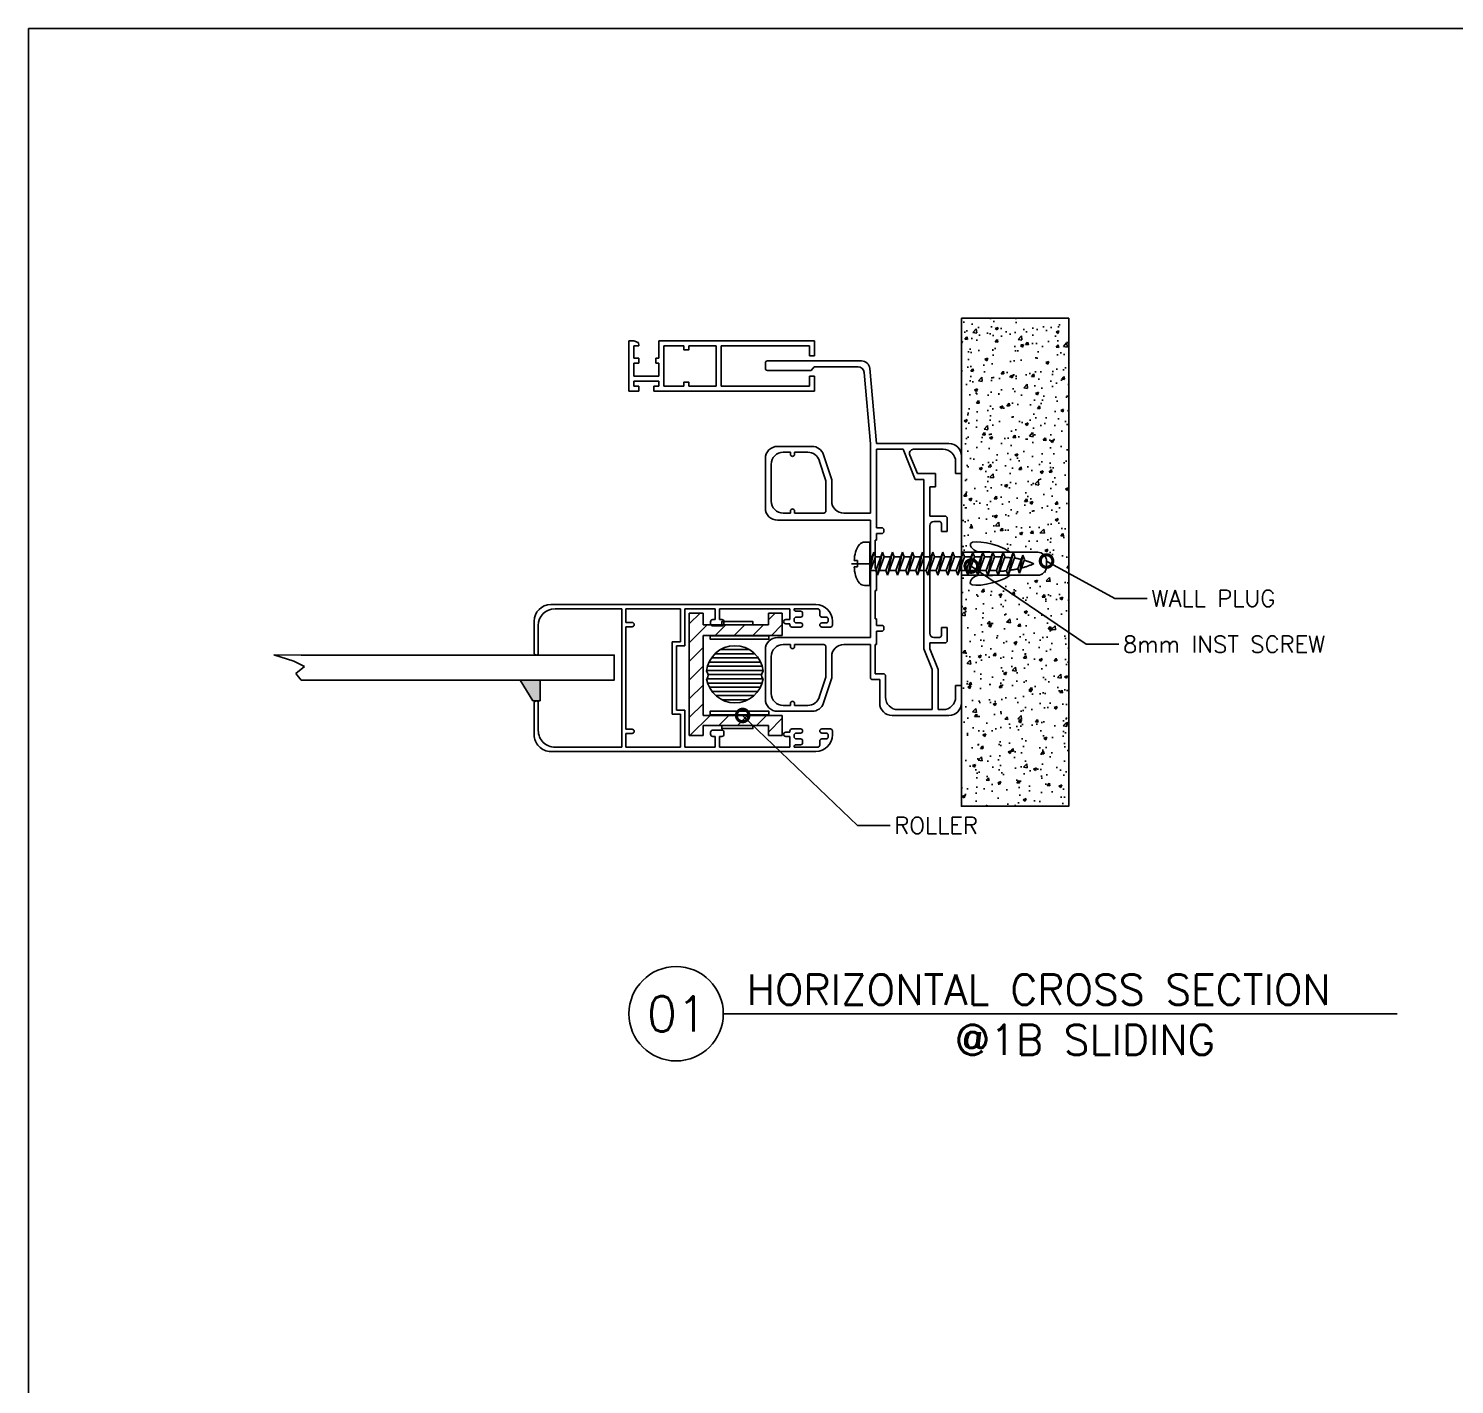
# Model space of a CAD drawing. Header units: millimetres. Extents: x -27371 to -844, y 11365 to 35579.
# Drawn here: x -15128.7 to -14786.9, y 11689.6 to 12014.6 of the extents above; entities that cross this region are included whole.
import ezdxf
from ezdxf import colors
from ezdxf.entities.mleader import LeaderData, LeaderLine
from ezdxf.math import Vec2, Vec3

# ---------------------------------------------------------------- set-up
doc = ezdxf.new("R2010")
doc.units = ezdxf.units.MM
for name, pattern in [('AXIS', [50.8, 31.75, -6.35, 6.35, -6.35]), ('AXIS2', [28.575, 19.05, -3.175, 3.175, -3.175]), ('HIDDEN', [9.525, 6.35, -3.175])]:
    doc.linetypes.add(name, pattern=pattern)
for name, color, linetype in [('A-GRID2', 224, 'AXIS2'), ('GLASS-VISION-PES', 151, 'Continuous'), ('HARDWARES', 54, 'Continuous')]:
    doc.layers.add(name, color=color, linetype=linetype)
doc.layers.add('TEXT', color=7, linetype='Continuous', lineweight=20)
doc.styles.add('Annotative', font='romans.shx')
doc.styles.add('RomanS', font='romans.shx')

# ---------------------------------------------------------------- blocks, each defined once
blk = doc.blocks.new('trialco frame without cover')
at = {"color": 5}
for p, q in [((-77.8, 46.5), (-77.8, 23.96)), ((-77.3, 47), (-76, 47)), ((-75.5, 46.5), (-75.5, 36)), ((-54.4, 47), (-42.5, 47)), ((-53, 45.6), (-44.2, 45.6)), ((3.3, 47), (-8.6, 47)), ((1.9, 45.6), (-6.9, 45.6)), ((-57.3, 35.81), (-57.3, 44.1)), ((-55.9, 41), (-55.9, 42.7)), ((-41.3, 42.7), (-41.3, 41)), ((-39.6, 21.8), (-39.6, 44.1)), ((-11.5, 21.8), (-11.5, 44.1)), ((-9.8, 42.7), (-9.8, 41)), ((4.8, 41), (4.8, 42.7)), ((6.2, 35.81), (6.2, 44.1)), ((-55.9, 41), (-55.4, 41)), ((-55.9, 36.82), (-55.9, 40)), ((-55.4, 40), (-55.9, 40)), ((-54.9, 40.5), (-54.9, 40.5)), ((-42.3, 40.5), (-42.3, 40.5)), ((-41.3, 41), (-41.8, 41)), ((-41.8, 40), (-41.3, 40)), ((-41.3, 40), (-41.3, 33)), ((-9.8, 41), (-9.3, 41)), ((-9.3, 40), (-9.8, 40)), ((-9.8, 40), (-9.8, 33)), ((-8.8, 40.5), (-8.8, 40.5)), ((3.8, 40.5), (3.8, 40.5)), ((4.8, 41), (4.3, 41)), ((4.3, 40), (4.8, 40)), ((4.8, 36.82), (4.8, 40)), ((-75.5, 36), (-76.4, 35.31)), ((-76.4, 35.31), (-76.4, 24.79)), ((-49.3, 31.1), (-55.3, 33.05)), ((-49.08, 32.5), (-53.9, 34.07)), ((-49.3, 31.1), (-44.2, 31.1)), ((-49.08, 32.5), (-41.8, 32.5)), ((-2.02, 32.5), (-9.3, 32.5)), ((-1.8, 31.1), (-6.9, 31.1)), ((-2.02, 32.5), (2.8, 34.07)), ((-1.8, 31.1), (4.2, 33.05)), ((-41.3, 21.8), (-41.3, 28.2)), ((-9.8, 21.8), (-9.8, 28.2)), ((-58, 20.4), (-75.97, 21.97)), ((-57.94, 21.8), (-75.03, 23.3)), ((-57.94, 21.8), (-56.6, 21.8)), ((-57.94, 21.8), (-57.3, 21.8)), ((-56.6, 21.8), (-41.3, 21.8)), ((-39.6, 21.8), (-11.5, 21.8)), ((-34.8, 20.7), (-28, 20.7)), ((-34.8, 20.4), (-34.8, 20.7)), ((-28, 20.4), (-28, 20.7)), ((-16, 20.7), (-22.8, 20.7)), ((-22.8, 20.4), (-22.8, 20.7)), ((-16, 20.4), (-16, 20.7)), ((-9.8, 21.8), (-1.9, 21.8)), ((-9.8, 20.7), (-2.8, 20.7)), ((-9.8, 20.7), (-9.8, 20.4)), ((-2.8, 18.7), (-2.8, 20.7)), ((-1.4, 19.6), (-1.4, 21.3)), ((-58, 3), (-58, 20.4)), ((-56.6, 20.4), (-37.8, 20.4)), ((-56.6, 14), (-56.6, 20.4)), ((-37.8, 20.4), (-37.8, 19.1)), ((-37.3, 18.6), (-36.9, 18.6)), ((-36.4, 20.4), (-34.8, 20.4)), ((-36.4, 19.1), (-36.4, 20.4)), ((-28, 20.4), (-22.8, 20.4)), ((-16, 20.4), (-14.4, 20.4)), ((-14.4, 19.1), (-14.4, 20.4)), ((-13.5, 18.6), (-13.9, 18.6)), ((-13, 20.4), (-9.8, 20.4)), ((-13, 20.4), (-13, 19.1)), ((-2.3, 18.2), (2.8, 18.2)), ((-1.4, 19.6), (4.2, 19.6)), ((-49.4, 11.08), (-56.6, 14)), ((5.8, 7), (5.8, 15.2)), ((7.2, 3), (7.2, 16.6)), ((-56.6, 4.4), (-56.6, 11.48)), ((-50.8, 10.5), (-55.2, 12.4)), ((-50.8, 9), (-50.8, 10.5)), ((-49.4, 9), (-49.4, 11.08)), ((-50.8, 6.2), (-50.8, 9)), ((-49.4, 9), (-8.8, 9)), ((-40.6, 7.6), (-47.6, 7.6)), ((-47.6, 7.6), (-47.6, 6.2)), ((-40.6, 3.9), (-40.6, 7.6)), ((-38.3, 7.6), (-12.5, 7.6)), ((-10.2, 3.9), (-10.2, 7.6)), ((-10.2, 7.6), (-8.8, 7.6)), ((-8.8, 9), (-3.8, 7)), ((-8.8, 7.6), (-3.8, 5.6)), ((-3.8, 7), (5.8, 7)), ((-47.6, 6.2), (-50.8, 6.2)), ((-39.3, 5.3), (-39.3, 6.6)), ((-38.8, 4.8), (-36.9, 4.8)), ((-36.9, 3.4), (-36.9, 4.8)), ((-13.9, 3.4), (-13.9, 4.8)), ((-12, 4.8), (-13.9, 4.8)), ((-11.5, 5.3), (-11.5, 6.6)), ((-3.8, 5.6), (5.8, 5.6)), ((5.8, 4.4), (5.8, 5.6)), ((-55, 0), (-50.8, 0)), ((-53.6, 1.4), (-50.8, 1.4)), ((-50.8, 1.4), (-50.8, 0)), ((-40.1, 3.4), (-36.9, 3.4)), ((-10.7, 3.4), (-13.9, 3.4)), ((0, 1.4), (2.8, 1.4)), ((0, 1.4), (0, 0)), ((0, 0), (4.2, 0))]:
    blk.add_line(p, q, dxfattribs=at)
for centre, radius, start, end in [((-77.3, 46.5), 0.5, 90, 180), ((-76, 46.5), 0.5, 0, 90), ((-54.4, 44.1), 2.9, 90, 180), ((-53, 42.7), 2.9, 90, 180), ((-44.2, 42.7), 2.9, 0, 90), ((-42.5, 44.1), 2.9, 0, 90), ((-8.6, 44.1), 2.9, 90, 180), ((-6.9, 42.7), 2.9, 90, 180), ((1.9, 42.7), 2.9, 0, 90), ((3.3, 44.1), 2.9, 0, 90), ((-55.4, 40.5), 0.5, 0, 90), ((-55.4, 40.5), 0.5, 270, 0), ((-41.8, 40.5), 0.5, 90, 180), ((-41.8, 40.5), 0.5, 180, 270), ((-9.3, 40.5), 0.5, 0, 90), ((-9.3, 40.5), 0.5, 270, 0), ((4.3, 40.5), 0.5, 90, 180), ((4.3, 40.5), 0.5, 180, 270), ((-54.4, 35.81), 2.9, 180, 252), ((-53, 36.82), 2.9, 180, 252), ((1.9, 36.82), 2.9, 288, 0), ((3.3, 35.81), 2.9, 288, 0), ((-44.2, 28.2), 2.9, 0, 90), ((-41.8, 33), 0.5, 270, 360), ((-9.3, 33), 0.5, 180, 270), ((-6.9, 28.2), 2.9, 90, 180), ((-75.8, 23.96), 2, 180, 265), ((-74.9, 24.79), 1.5, 180, 265), ((-1.9, 21.3), 0.5, 0, 90), ((-37.3, 19.1), 0.5, 180, 270), ((-36.9, 19.1), 0.5, 270, 0), ((-13.9, 19.1), 0.5, 180, 270), ((-13.5, 19.1), 0.5, 270, 0), ((-2.3, 18.7), 0.5, 180, 270), ((2.8, 15.2), 3, 0, 90), ((4.2, 16.6), 3, 0, 90), ((-55.6, 11.48), 1, 66.6823, 180), ((-38.3, 6.6), 1, 90, 180), ((-12.5, 6.6), 1, 0, 90), ((-53.6, 4.4), 3, 180, 270), ((-40.1, 3.9), 0.5, 180, 270), ((-38.8, 5.3), 0.5, 180, 270), ((-12, 5.3), 0.5, 270, 0), ((-10.7, 3.9), 0.5, 270, 0), ((2.8, 4.4), 3, 270, 0), ((-55, 3), 3, 180, 270), ((4.2, 3), 3, 270, 0)]:
    blk.add_arc(centre, radius, start, end, dxfattribs=at)
blk = doc.blocks.new('trialco leaf')
at = {"color": 3}
for p, q in [((-26.3, 0), (-25.4, 0)), ((0.9, 0), (0, 0)), ((-27.8, -3.05), (-28.8, -3.05)), ((-27.3, -1.5), (-27.3, -2.55)), ((-26.8, -1), (-26.4, -1)), ((-25.9, -1.5), (-25.9, -2.55)), ((-25.4, -3.05), (-25.4, -3.05)), ((-24.9, -0.5), (-24.9, -2.55)), ((-0.5, -0.5), (-0.5, -2.55)), ((0, -3.05), (0, -3.05)), ((0.5, -1.5), (0.5, -2.55)), ((1.4, -1), (1, -1)), ((1.9, -1.5), (1.9, -2.55)), ((2.4, -3.05), (3.4, -3.05)), ((-30.3, -4), (-30.3, -67.5)), ((-29.3, -3.55), (-29.3, -9.19)), ((3.9, -3.55), (3.9, -9.19)), ((4.9, -4), (4.9, -67.5)), ((-29.3, -10.2), (-29.3, -27.1)), ((-29.3, -10.2), (-26.7, -10.2)), ((-28.7, -8.7), (-28.7, -7.65)), ((-27.8, -7.15), (-28.2, -7.15)), ((-27.3, -8.7), (-27.3, -7.65)), ((-26.8, -9.2), (-26.4, -9.2)), ((-26.7, -10.2), (-26.7, -11.2)), ((-25.9, -8.7), (-25.9, -7.65)), ((-25.7, -10.2), (-25.4, -10.2)), ((-25.7, -10.2), (-25.7, -11.2)), ((-25.4, -7.15), (-25.4, -7.15)), ((-24.9, -9.7), (-24.9, -7.65)), ((-0.5, -9.7), (-0.5, -7.65)), ((0, -7.15), (0, -7.15)), ((0.3, -10.2), (0, -10.2)), ((0.3, -10.2), (0.3, -11.2)), ((0.5, -8.7), (0.5, -7.65)), ((1.4, -9.2), (1, -9.2)), ((3.9, -10.2), (1.3, -10.2)), ((1.3, -10.2), (1.3, -11.2)), ((1.9, -8.7), (1.9, -7.65)), ((2.4, -7.15), (2.8, -7.15)), ((3.3, -8.7), (3.3, -7.65)), ((3.9, -10.2), (3.9, -27.1)), ((-26.2, -11.7), (-26.2, -11.7)), ((0.8, -11.7), (0.8, -11.7)), ((-29.3, -27.1), (-26.7, -27.1)), ((-26.7, -27.1), (-26.7, -26.5)), ((-26.2, -26), (-25.7, -26)), ((-25.2, -26.5), (-25.2, -28.1)), ((-25.2, -28.7), (-25.2, -26.5)), ((-0.2, -26.5), (-0.2, -28.1)), ((-0.2, -28.7), (-0.2, -26.5)), ((0.8, -26), (0.3, -26)), ((1.3, -27.1), (1.3, -26.5)), ((3.9, -27.1), (1.3, -27.1)), ((-29.3, -28.1), (-29.3, -35.4)), ((-29.3, -28.1), (-26.7, -28.1)), ((-26.7, -28.1), (-26.7, -28.7)), ((-26.2, -29.2), (-25.7, -29.2)), ((0.8, -29.2), (0.3, -29.2)), ((3.9, -28.1), (1.3, -28.1)), ((1.3, -28.1), (1.3, -28.7)), ((3.9, -28.1), (3.9, -35.4)), ((-29.3, -35.4), (-20.4, -35.4)), ((-29.3, -36.4), (-29.3, -49.5)), ((-29.3, -36.4), (-21.4, -36.4)), ((-21.4, -38.4), (-21.4, -36.4)), ((-20.4, -37.4), (-20.4, -35.4)), ((-20.4, -37.4), (-5, -37.4)), ((-5, -35.4), (3.9, -35.4)), ((-5, -37.4), (-5, -35.4)), ((-4, -36.4), (3.9, -36.4)), ((-4, -38.4), (-4, -36.4)), ((3.9, -36.4), (3.9, -49.5)), ((-21.4, -38.4), (-4, -38.4)), ((-25.5, -47.5), (-25.5, -47.5)), ((0.1, -47.5), (0.1, -47.5)), ((-29.3, -49.5), (-26, -49.5)), ((-29.3, -50.5), (-29.3, -66.5)), ((-29.3, -50.5), (3.9, -50.5)), ((-26, -49.5), (-26, -48)), ((-25, -49.5), (-25, -48)), ((-25, -49.5), (-0.4, -49.5)), ((-0.4, -49.5), (-0.4, -48)), ((0.6, -49.5), (0.6, -48)), ((0.6, -49.5), (3.9, -49.5)), ((3.9, -50.5), (3.9, -66.5)), ((-26.3, -71.5), (-18.7, -71.5)), ((-25.3, -70.5), (-18.7, -70.5)), ((-18.2, -71), (-18.2, -71)), ((-7.2, -71), (-7.2, -71)), ((-6.7, -70.5), (-0.1, -70.5)), ((-6.7, -71.5), (0.9, -71.5))]:
    blk.add_line(p, q, dxfattribs=at)
for centre, radius, start, end in [((-26.3, -4), 4, 90, 180), ((-25.4, -0.5), 0.5, 0, 90), ((0, -0.5), 0.5, 90, 180), ((0.9, -4), 4, 0, 90), ((-28.8, -3.55), 0.5, 90, 180), ((-27.8, -2.55), 0.5, 270, 0), ((-26.8, -1.5), 0.5, 90, 180), ((-26.4, -1.5), 0.5, 0, 90), ((-25.4, -2.55), 0.5, 180, 270), ((-25.4, -2.55), 0.5, 270, 0), ((0, -2.55), 0.5, 180, 270), ((0, -2.55), 0.5, 270, 0), ((1, -1.5), 0.5, 90, 180), ((1.4, -1.5), 0.5, 0, 90), ((2.4, -2.55), 0.5, 180, 270), ((3.4, -3.55), 0.5, 0, 90), ((-29.2, -8.7), 0.5, 258.463, 0), ((-28.2, -7.65), 0.5, 90, 180), ((-27.8, -7.65), 0.5, 0, 90), ((-26.8, -8.7), 0.5, 180, 270), ((-26.4, -8.7), 0.5, 270, 0), ((-25.4, -7.65), 0.5, 90, 180), ((-25.4, -7.65), 0.5, 0, 90), ((-25.4, -9.7), 0.5, 270, 0), ((0, -7.65), 0.5, 90, 180), ((0, -9.7), 0.5, 180, 270), ((0, -7.65), 0.5, 0, 90), ((1, -8.7), 0.5, 180, 270), ((1.4, -8.7), 0.5, 270, 0), ((2.4, -7.65), 0.5, 90, 180), ((2.8, -7.65), 0.5, 0, 90), ((3.8, -8.7), 0.5, 180, 281.537), ((-26.2, -11.2), 0.5, 180, 270), ((-26.2, -11.2), 0.5, 270, 0), ((0.8, -11.2), 0.5, 180, 270), ((0.8, -11.2), 0.5, 270, 0), ((-26.2, -26.5), 0.5, 90, 180), ((-25.7, -26.5), 0.5, 0, 90), ((0.3, -26.5), 0.5, 90, 180), ((0.8, -26.5), 0.5, 0, 90), ((-26.2, -28.7), 0.5, 180, 270), ((-25.7, -28.7), 0.5, 270, 0), ((0.3, -28.7), 0.5, 180, 270), ((0.8, -28.7), 0.5, 270, 0), ((-25.5, -48), 0.5, 90, 180), ((-25.5, -48), 0.5, 0, 90), ((0.1, -48), 0.5, 90, 180), ((0.1, -48), 0.5, 0, 90), ((-26.3, -67.5), 4, 180, 270), ((-25.3, -66.5), 4, 180, 270), ((-0.1, -66.5), 4, 270, 0), ((0.9, -67.5), 4, 270, 0), ((-18.7, -71), 0.5, 0, 90), ((-18.7, -71), 0.5, 270, 0), ((-6.7, -71), 0.5, 90, 180), ((-6.7, -71), 0.5, 180, 270)]:
    blk.add_arc(centre, radius, start, end, dxfattribs=at)
blk = doc.blocks.new('roller')
for p, q in [((-19.87, 18.98), (-19.87, 22.3)), ((-19.87, 22.3), (9.51, 22.3)), ((9.51, 22.3), (9.51, 18.98)), ((-19.87, 18.98), (-17.43, 18.98)), ((-17.43, 18.98), (-17.43, 3.32)), ((-15.04, 18.98), (4.15, 18.98)), ((-15.04, 18.98), (-15.04, 0)), ((4.15, 18.98), (4.15, 0)), ((6.72, 18.98), (9.51, 18.98)), ((6.72, 18.98), (6.72, 3.32)), ((-19.87, 0), (-19.87, 3.32)), ((-17.43, 3.32), (-19.87, 3.32)), ((-15.04, 0), (-19.87, 0)), ((9.51, 0), (4.15, 0)), ((9.51, 3.32), (6.72, 3.32)), ((9.51, 3.32), (9.51, 0))]:
    blk.add_line(p, q)
for points in [[(-14.91, 17.27), (-14.01, 17.27), (-14.01, 3.22), (-14.91, 3.22)], [(4.02, 17.27), (3.23, 17.27), (3.23, 3.22), (4.02, 3.22)], [(-17.43, 14.52), (-18.18, 14.52), (-18.18, 7.04), (-17.43, 7.04)], [(6.72, 14.52), (7.47, 14.52), (7.47, 7.04), (6.72, 7.04)]]:
    blk.add_lwpolyline(points, close=True)
for centre, radius, start, end in [((-5.18, 11.36), 6.85, 99.192, 260.808), ((-5.36, 19.2), 1.42, 229.7147, 312.8915), ((-5.18, 11.36), 6.85, 276.5858, 83.4142), ((-5.36, 3.53), 1.42, 47.1085, 130.2853)]:
    blk.add_arc(centre, radius, start, end)
blk = doc.blocks.new('TRIALCO NET')
at = {"color": 2}
for p, q in [((-44.5, 3.6), (-44.5, -8.5)), ((-44.5, 3.6), (-43.3, 3.6)), ((-43.3, 3.6), (-42.28, 3.19)), ((-37.3, 3.6), (0, 3.6)), ((-37.3, 3.6), (-37.3, -0.6)), ((0, 3.6), (0, 0)), ((-43.3, 2.4), (-43.3, -0.6)), ((-43.3, 2.4), (-42.1, 2.4)), ((-42.1, 2.59), (-42.1, 2.4)), ((-36.1, 2.4), (-31.29, 2.4)), ((-36.1, 2.4), (-36.1, -7.3)), ((-30.14, 2.4), (-23.6, 2.4)), ((-23.6, 2.4), (-23.6, -7.3)), ((-22.4, 2.4), (-22.4, -7.3)), ((-22.4, 2.4), (-1.2, 2.4)), ((-1.2, 2.4), (-1.2, 0)), ((-1.2, 0), (0, 0)), ((-43.3, -1.75), (-43.3, -4.9)), ((-37.3, -1.75), (-37.3, -4.9)), ((-43.3, -4.9), (-37.3, -4.9)), ((-43.3, -6.1), (-43.3, -7.3)), ((-43.3, -6.1), (-37.3, -6.1)), ((-37.3, -6.1), (-37.3, -7.3)), ((-1.2, -4.9), (-1.2, -7.3)), ((-1.2, -4.9), (0, -4.9)), ((0, -4.9), (0, -8.5)), ((-44.5, -8.5), (-42.1, -8.5)), ((-43.3, -7.3), (-42.1, -7.3)), ((-42.1, -7.3), (-42.1, -8.5)), ((-38.5, -7.3), (-37.3, -7.3)), ((-38.5, -7.3), (-38.5, -8.5)), ((-38.5, -8.5), (0, -8.5)), ((-36.1, -7.3), (-31.29, -7.3)), ((-30.14, -7.3), (-23.6, -7.3)), ((-22.4, -7.3), (-1.2, -7.3))]:
    blk.add_line(p, q, dxfattribs=at)
for points in [[(-31.29, 2.4), (-31.29, 1.4), (-30.14, 1.4), (-30.14, 2.4)], [(-43.3, -0.6), (-42.1, -0.6), (-42.1, -1.75), (-43.3, -1.75)], [(-37.3, -0.6), (-38, -0.6), (-38, -1.75), (-37.3, -1.75)], [(-31.29, -7.3), (-31.29, -6.3), (-30.14, -6.3), (-30.14, -7.3)]]:
    blk.add_lwpolyline(points, dxfattribs=at)
blk.add_arc((-43.19, 2.6), 1.09, 359.3357, 33.1171, dxfattribs=at)
blk = doc.blocks.new('*U35')
at = {"layer": 'A-GRID2', "linetype": 'AXIS'}
blk.add_line((0, -0.62), (0, 4.4), dxfattribs=at)
at = {"layer": 'HARDWARES', "linetype": 'Continuous'}
for p, q in [((-0.76, 2.99), (-0.76, 3.75)), ((0.76, 2.99), (0.76, 3.75)), ((-5.18, 0), (-5.18, 1.32)), ((5.18, 0), (-5.18, 0)), ((0.76, 2.99), (-0.76, 2.99)), ((5.18, 1.32), (5.18, 0))]:
    blk.add_line(p, q, dxfattribs=at)
at = {"layer": 'HARDWARES'}
for p, q in [((5.18, 0), (-5.18, 0)), ((5.18, 0.94), (5.18, 0))]:
    blk.add_line(p, q, dxfattribs=at)
at = {"layer": 'HARDWARES', "linetype": 'HIDDEN'}
for p, q in [((-1.65, -3.4), (-1.65, -5.01)), ((1.65, -0.12), (1.65, -1.4)), ((1.65, -2.2), (1.65, -3.81)), ((-1.65, -5.81), (-1.65, -7.42)), ((1.65, -4.61), (1.65, -6.22)), ((-1.65, -8.22), (-1.65, -9.83)), ((1.65, -7.02), (1.65, -8.63)), ((1.65, -9.43), (1.65, -11.04)), ((-1.65, -10.63), (-1.65, -12.24)), ((-1.65, -13.04), (-1.65, -14.65)), ((1.65, -11.84), (1.65, -13.45)), ((-1.65, -15.45), (-1.65, -17.06)), ((1.65, -14.25), (1.65, -15.86)), ((1.65, -16.66), (1.65, -18.26)), ((-1.65, -17.86), (-1.65, -19.47)), ((-1.65, -20.27), (-1.65, -21.87)), ((1.65, -19.07), (1.65, -20.67)), ((-1.65, -22.68), (-1.65, -24.28)), ((1.65, -21.47), (1.65, -23.08)), ((1.65, -23.88), (1.65, -25.49)), ((-1.65, -25.08), (-1.65, -26.69)), ((1.65, -26.29), (1.65, -27.9)), ((-1.65, -27.49), (-1.65, -29.1)), ((-1.65, -29.9), (-1.65, -31.51)), ((1.65, -28.7), (1.65, -30.31)), ((1.23, -35.46), (-2.08, -36.66)), ((2.28, -35.84), (-2.08, -36.66)), ((-2.08, -36.66), (-1.03, -37.04)), ((-1.03, -37.04), (2.28, -35.84)), ((1.23, -35.46), (2.28, -35.84))]:
    blk.add_line(p, q, dxfattribs=at)
for points in [[(1.97, 0), (-1.65, -1.32), (-2.75, -0.92)], [(-0.23, 0), (-2.75, -0.92), (1.45, 0)], [(-1.65, 0), (-1.65, -0.52)], [(2.75, -1.8), (1.65, -1.4), (-2.75, -3), (2.75, -1.8), (-1.65, -3.4), (-2.75, -3)], [(-1.65, -1.32), (-1.65, -2.6)], [(2.75, -4.21), (1.65, -3.81), (-2.75, -5.41), (2.75, -4.21), (-1.65, -5.81), (-2.75, -5.41)], [(2.75, -6.62), (1.65, -6.22), (-2.75, -7.82), (2.75, -6.62), (-1.65, -8.22), (-2.75, -7.82)], [(2.75, -9.03), (1.65, -8.63), (-2.75, -10.23), (2.75, -9.03), (-1.65, -10.63), (-2.75, -10.23)], [(2.75, -11.44), (1.65, -11.04), (-2.75, -12.64), (2.75, -11.44), (-1.65, -13.04), (-2.75, -12.64)], [(2.75, -13.85), (1.65, -13.45), (-2.75, -15.05), (2.75, -13.85), (-1.65, -15.45), (-2.75, -15.05)], [(2.75, -16.26), (1.65, -15.86), (-2.75, -17.46), (2.75, -16.26), (-1.65, -17.86), (-2.75, -17.46)], [(2.75, -18.67), (1.65, -18.26), (-2.75, -19.87), (2.75, -18.67), (-1.65, -20.27), (-2.75, -19.87)], [(2.75, -21.07), (1.65, -20.67), (-2.75, -22.28), (2.75, -21.07), (-1.65, -22.68), (-2.75, -22.28)], [(2.75, -23.48), (1.65, -23.08), (-2.75, -24.68), (2.75, -23.48), (-1.65, -25.08), (-2.75, -24.68)], [(2.75, -25.89), (1.65, -25.49), (-2.75, -27.09), (2.75, -25.89), (-1.65, -27.49), (-2.75, -27.09)], [(2.75, -28.3), (1.65, -27.9), (-2.75, -29.5), (2.75, -28.3), (-1.65, -29.9), (-2.75, -29.5)], [(2.75, -30.71), (1.65, -30.31), (-2.75, -31.91), (2.75, -30.71), (-1.65, -32.31), (-2.75, -31.91)], [(2.78, -33.13), (1.68, -32.73), (-2.72, -34.33), (2.78, -33.13), (-1.62, -34.73), (-2.72, -34.33)]]:
    blk.add_lwpolyline(points, dxfattribs=at)
at = {"layer": 'HARDWARES', "linetype": 'Continuous'}
for centre, radius, start, end in [((-0.81, -2.74), 6.49, 89.5368, 126.33), ((0.81, -2.74), 6.49, 53.67, 90.4632), ((-3.61, 1.32), 1.57, 131.7376, 180), ((3.61, 1.32), 1.57, 0, 48.2624)]:
    blk.add_arc(centre, radius, start, end, dxfattribs=at)
at = {"layer": 'HARDWARES', "linetype": 'HIDDEN'}
for centre, start, end in [((17.68, -31.43), 182.508, 187.2926), ((-17.59, -31.45), 347.9668, 353.6815), ((-17.49, -31.43), 356.0961, 1.0584), ((17.59, -31.45), 189.5795, 194.5622), ((17.59, -31.45), 196.6931, 203.9435), ((-17.59, -31.45), 336.0565, 345.4243)]:
    blk.add_arc(centre, 19.24, start, end, dxfattribs=at)
blk = doc.blocks.new('_DotSmall')
at = {"color": 0, "linetype": 'ByBlock', "const_width": 0.5}
blk.add_lwpolyline([(-0.0625, 0, 1), (0.0625, 0, 1)], format="xyb", close=True, dxfattribs=at)

msp = doc.modelspace()

# ---------------------------------------------------------------- hatches: boundary and pattern name
at = {"ltscale": 1.3, "true_color": 0x636466}
h = msp.add_hatch(dxfattribs=at)
h.set_pattern_fill('AR-CONC', color=251, scale=0.04)
h.set_pattern_definition([(50, (-8867.096, -4152.272), (7.2873868, -0.6375634), [0.762, -8.382]), (355, (-8867.096, -4152.272), (-1.409737, 7.6422738), [0.6096, -6.7056234]), (100.451445, (-8866.489, -4152.325), (5.87765, 7.00471), [0.6476004, -7.1236098]), (46.1842, (-8867.096, -4150.24), (10.8431616, -1.681693), [1.143, -12.573]), (96.63556, (-8866.192, -4150.38), (9.4961654, 9.897045), [0.971401, -10.685424]), (351.18415, (-8867.096, -4150.24), (9.496165, 9.897045), [0.914399, -10.058389]), (21, (-8866.08, -4150.748), (6.0645757, -4.090608), [0.762, -8.382]), (326, (-8866.08, -4150.748), (2.472081, 7.3675186), [0.6096, -6.7056]), (71.451445, (-8865.5746, -4151.089), (8.5366568, 3.2769108), [0.6476004, -7.1235975]), (37.5, (-8867.096, -4152.272), (0.12354413, 3.38220155), [0, -6.62432, 0, -6.8072, 0, -6.731]), (7.5, (-8867.096, -4152.272), (2.6727865, 4.007223), [0, -3.88112, 0, -6.47192, 0, -2.5654]), (327.5, (-8869.3616, -4152.272), (5.4236238, -0.22914976), [0, -2.54, 0, -7.9248, 0, -10.5156]), (317.5, (-8870.3776, -4152.272), (5.9251673, 1.0170596), [0, -3.302, 0, -5.26288, 0, -7.4676])])
edge = h.paths.add_edge_path()
edge.add_line((-14879.32, 11945.14), (-14905.05, 11945.14))
edge.add_line((-14905.05, 11945.14), (-14905.05, 11889.06))
edge.add_line((-14905.05, 11889.06), (-14896.94, 11889.06))
edge.add_spline(control_points=[(-14896.94, 11889.06), (-14897.79, 11889.13), (-14899.37, 11889.26), (-14901.6, 11888.96), (-14904.96, 11892.66), (-14896.4, 11891.08), (-14893.9, 11889.42), (-14893.37, 11889.06)], knot_values=[0, 0, 0, 0, 2.578181, 4.762371, 6.483899, 14.213231, 16.313823, 16.313823, 16.313823, 16.313823], degree=3, periodic=0)
edge.add_line((-14893.37, 11889.06), (-14886.77, 11889.06))
edge.add_arc((-14886.77, 11886.96), 2.11, 0, 90, ccw=False)
edge.add_line((-14884.66, 11886.96), (-14884.66, 11885.67))
edge.add_arc((-14886.77, 11885.67), 2.11, -90, 0, ccw=False)
edge.add_line((-14886.77, 11883.56), (-14893.38, 11883.56))
edge.add_spline(control_points=[(-14893.38, 11883.56), (-14893.61, 11883.41), (-14893.85, 11883.27), (-14894.1, 11883.12)], knot_values=[0, 0, 0, 0, 0.903179, 0.903179, 0.903179, 0.903179], degree=3, periodic=0)
edge.add_spline(control_points=[(-14894.1, 11883.12), (-14894.33, 11882.98), (-14894.58, 11882.85), (-14894.87, 11882.71)], knot_values=[0.903179, 0.903179, 0.903179, 0.903179, 1.754586, 1.754586, 1.754586, 1.754586], degree=3, periodic=0)
edge.add_spline(control_points=[(-14894.87, 11882.71), (-14894.97, 11882.66), (-14895.3, 11882.51), (-14895.66, 11882.37), (-14895.91, 11882.28)], knot_values=[1.754586, 1.754586, 1.754586, 1.754586, 2.080886, 2.690345, 2.690345, 2.690345, 2.690345], degree=3, periodic=0)
edge.add_spline(control_points=[(-14895.91, 11882.28), (-14896.23, 11882.16), (-14896.58, 11882.04), (-14896.94, 11881.93)], knot_values=[2.690345, 2.690345, 2.690345, 2.690345, 3.47225, 3.47225, 3.47225, 3.47225], degree=3, periodic=0)
edge.add_spline(control_points=[(-14896.94, 11881.93), (-14897.41, 11881.79), (-14897.9, 11881.66), (-14898.39, 11881.55)], knot_values=[3.47225, 3.47225, 3.47225, 3.47225, 4.497891, 4.497891, 4.497891, 4.497891], degree=3, periodic=0)
edge.add_spline(control_points=[(-14898.39, 11881.55), (-14898.76, 11881.47), (-14899.13, 11881.39), (-14899.49, 11881.33)], knot_values=[4.497891, 4.497891, 4.497891, 4.497891, 5.270857, 5.270857, 5.270857, 5.270857], degree=3, periodic=0)
edge.add_spline(control_points=[(-14899.49, 11881.33), (-14899.87, 11881.26), (-14900.25, 11881.21), (-14900.6, 11881.18)], knot_values=[5.270857, 5.270857, 5.270857, 5.270857, 6.098451, 6.098451, 6.098451, 6.098451], degree=3, periodic=0)
edge.add_spline(control_points=[(-14900.6, 11881.18), (-14900.82, 11881.16), (-14901.03, 11881.14), (-14901.23, 11881.14)], knot_values=[6.098451, 6.098451, 6.098451, 6.098451, 6.616366, 6.616366, 6.616366, 6.616366], degree=3, periodic=0)
edge.add_spline(control_points=[(-14901.23, 11881.14), (-14901.49, 11881.13), (-14901.73, 11881.13), (-14901.94, 11881.15)], knot_values=[6.616366, 6.616366, 6.616366, 6.616366, 7.290257, 7.290257, 7.290257, 7.290257], degree=3, periodic=0)
edge.add_spline(control_points=[(-14901.94, 11881.15), (-14902.01, 11881.16), (-14902.07, 11881.17), (-14902.12, 11881.18)], knot_values=[7.290257, 7.290257, 7.290257, 7.290257, 7.485633, 7.485633, 7.485633, 7.485633], degree=3, periodic=0)
edge.add_spline(control_points=[(-14902.12, 11881.18), (-14902.18, 11881.18), (-14902.23, 11881.19), (-14902.28, 11881.2)], knot_values=[7.485633, 7.485633, 7.485633, 7.485633, 7.675682, 7.675682, 7.675682, 7.675682], degree=3, periodic=0)
edge.add_spline(control_points=[(-14902.28, 11881.2), (-14902.32, 11881.21), (-14902.36, 11881.22), (-14902.4, 11881.23)], knot_values=[7.675682, 7.675682, 7.675682, 7.675682, 7.821812, 7.821812, 7.821812, 7.821812], degree=3, periodic=0)
edge.add_spline(control_points=[(-14902.4, 11881.23), (-14902.43, 11881.24), (-14902.46, 11881.25), (-14902.49, 11881.26)], knot_values=[7.821812, 7.821812, 7.821812, 7.821812, 7.948726, 7.948726, 7.948726, 7.948726], degree=3, periodic=0)
edge.add_spline(control_points=[(-14902.49, 11881.26), (-14902.51, 11881.27), (-14902.53, 11881.27), (-14902.56, 11881.28)], knot_values=[7.948726, 7.948726, 7.948726, 7.948726, 8.046074, 8.046074, 8.046074, 8.046074], degree=3, periodic=0)
edge.add_spline(control_points=[(-14902.56, 11881.28), (-14902.58, 11881.29), (-14902.61, 11881.3), (-14902.64, 11881.32)], knot_values=[8.046074, 8.046074, 8.046074, 8.046074, 8.173512, 8.173512, 8.173512, 8.173512], degree=3, periodic=0)
edge.add_spline(control_points=[(-14902.64, 11881.32), (-14902.66, 11881.32), (-14902.67, 11881.33), (-14902.69, 11881.34)], knot_values=[8.173512, 8.173512, 8.173512, 8.173512, 8.27046, 8.27046, 8.27046, 8.27046], degree=3, periodic=0)
edge.add_spline(control_points=[(-14902.69, 11881.34), (-14902.73, 11881.36), (-14902.76, 11881.38), (-14902.79, 11881.41)], knot_values=[8.27046, 8.27046, 8.27046, 8.27046, 8.463193, 8.463193, 8.463193, 8.463193], degree=3, periodic=0)
edge.add_spline(control_points=[(-14902.79, 11881.41), (-14902.8, 11881.41), (-14902.81, 11881.42), (-14902.82, 11881.43)], knot_values=[8.463193, 8.463193, 8.463193, 8.463193, 8.526871, 8.526871, 8.526871, 8.526871], degree=3, periodic=0)
edge.add_spline(control_points=[(-14902.85, 11881.46), (-14902.84, 11881.45), (-14902.83, 11881.44), (-14902.82, 11881.43)], knot_values=[8.526871, 8.526871, 8.526871, 8.526871, 8.599824, 8.599824, 8.599824, 8.599824], degree=3, periodic=0)
edge.add_spline(control_points=[(-14902.87, 11881.48), (-14902.86, 11881.47), (-14902.86, 11881.46), (-14902.85, 11881.46)], knot_values=[8.599824, 8.599824, 8.599824, 8.599824, 8.663419, 8.663419, 8.663419, 8.663419], degree=3, periodic=0)
edge.add_spline(control_points=[(-14902.87, 11881.48), (-14902.88, 11881.49), (-14902.88, 11881.49), (-14902.89, 11881.5)], knot_values=[8.663419, 8.663419, 8.663419, 8.663419, 8.712044, 8.712044, 8.712044, 8.712044], degree=3, periodic=0)
edge.add_spline(control_points=[(-14902.89, 11881.5), (-14902.9, 11881.52), (-14902.91, 11881.53), (-14902.92, 11881.55)], knot_values=[8.712044, 8.712044, 8.712044, 8.712044, 8.824247, 8.824247, 8.824247, 8.824247], degree=3, periodic=0)
edge.add_spline(control_points=[(-14902.94, 11881.57), (-14902.93, 11881.56), (-14902.93, 11881.55), (-14902.92, 11881.55)], knot_values=[8.824247, 8.824247, 8.824247, 8.824247, 8.873126, 8.873126, 8.873126, 8.873126], degree=3, periodic=0)
edge.add_spline(control_points=[(-14902.95, 11881.6), (-14902.95, 11881.59), (-14902.94, 11881.58), (-14902.94, 11881.57)], knot_values=[8.873126, 8.873126, 8.873126, 8.873126, 8.936552, 8.936552, 8.936552, 8.936552], degree=3, periodic=0)
edge.add_spline(control_points=[(-14902.96, 11881.62), (-14902.96, 11881.61), (-14902.96, 11881.61), (-14902.95, 11881.6)], knot_values=[8.936552, 8.936552, 8.936552, 8.936552, 8.9853, 8.9853, 8.9853, 8.9853], degree=3, periodic=0)
edge.add_spline(control_points=[(-14902.97, 11881.65), (-14902.97, 11881.64), (-14902.97, 11881.63), (-14902.96, 11881.62)], knot_values=[8.9853, 8.9853, 8.9853, 8.9853, 9.048857, 9.048857, 9.048857, 9.048857], degree=3, periodic=0)
edge.add_spline(control_points=[(-14902.98, 11881.68), (-14902.98, 11881.67), (-14902.98, 11881.66), (-14902.97, 11881.65)], knot_values=[9.048857, 9.048857, 9.048857, 9.048857, 9.097506, 9.097506, 9.097506, 9.097506], degree=3, periodic=0)
edge.add_spline(control_points=[(-14902.99, 11881.73), (-14902.99, 11881.71), (-14902.98, 11881.7), (-14902.98, 11881.68)], knot_values=[9.097506, 9.097506, 9.097506, 9.097506, 9.209738, 9.209738, 9.209738, 9.209738], degree=3, periodic=0)
edge.add_spline(control_points=[(-14902.99, 11881.76), (-14902.99, 11881.75), (-14902.99, 11881.74), (-14902.99, 11881.73)], knot_values=[9.209738, 9.209738, 9.209738, 9.209738, 9.258613, 9.258613, 9.258613, 9.258613], degree=3, periodic=0)
edge.add_spline(control_points=[(-14902.99, 11881.76), (-14902.99, 11881.77), (-14902.99, 11881.78), (-14902.99, 11881.8)], knot_values=[9.258613, 9.258613, 9.258613, 9.258613, 9.322001, 9.322001, 9.322001, 9.322001], degree=3, periodic=0)
edge.add_spline(control_points=[(-14902.99, 11881.8), (-14902.99, 11881.81), (-14902.99, 11881.82), (-14902.99, 11881.84)], knot_values=[9.322001, 9.322001, 9.322001, 9.322001, 9.395288, 9.395288, 9.395288, 9.395288], degree=3, periodic=0)
edge.add_spline(control_points=[(-14902.99, 11881.84), (-14902.99, 11881.85), (-14902.99, 11881.86), (-14902.99, 11881.88)], knot_values=[9.395288, 9.395288, 9.395288, 9.395288, 9.458574, 9.458574, 9.458574, 9.458574], degree=3, periodic=0)
edge.add_spline(control_points=[(-14902.99, 11881.88), (-14902.99, 11881.89), (-14902.98, 11881.91), (-14902.98, 11881.92)], knot_values=[9.458574, 9.458574, 9.458574, 9.458574, 9.528829, 9.528829, 9.528829, 9.528829], degree=3, periodic=0)
edge.add_spline(control_points=[(-14902.98, 11881.92), (-14902.98, 11881.94), (-14902.97, 11881.96), (-14902.97, 11881.98)], knot_values=[9.528829, 9.528829, 9.528829, 9.528829, 9.619609, 9.619609, 9.619609, 9.619609], degree=3, periodic=0)
edge.add_spline(control_points=[(-14902.97, 11881.98), (-14902.96, 11882), (-14902.95, 11882.02), (-14902.95, 11882.04)], knot_values=[9.619609, 9.619609, 9.619609, 9.619609, 9.715162, 9.715162, 9.715162, 9.715162], degree=3, periodic=0)
edge.add_spline(control_points=[(-14902.95, 11882.04), (-14902.94, 11882.06), (-14902.93, 11882.08), (-14902.92, 11882.11), (-14902.92, 11882.11)], knot_values=[9.715162, 9.715162, 9.715162, 9.715162, 9.810218, 9.81228, 9.81228, 9.81228, 9.81228], degree=3, periodic=0)
edge.add_spline(control_points=[(-14902.92, 11882.11), (-14902.91, 11882.14), (-14902.89, 11882.17), (-14902.87, 11882.2)], knot_values=[9.81228, 9.81228, 9.81228, 9.81228, 9.938866, 9.938866, 9.938866, 9.938866], degree=3, periodic=0)
edge.add_spline(control_points=[(-14902.87, 11882.2), (-14902.86, 11882.22), (-14902.85, 11882.25), (-14902.83, 11882.27)], knot_values=[9.938866, 9.938866, 9.938866, 9.938866, 10.036782, 10.036782, 10.036782, 10.036782], degree=3, periodic=0)
edge.add_spline(control_points=[(-14902.83, 11882.27), (-14902.81, 11882.3), (-14902.79, 11882.34), (-14902.77, 11882.37)], knot_values=[10.036782, 10.036782, 10.036782, 10.036782, 10.164079, 10.164079, 10.164079, 10.164079], degree=3, periodic=0)
edge.add_spline(control_points=[(-14902.77, 11882.37), (-14902.74, 11882.42), (-14902.7, 11882.48), (-14902.65, 11882.53)], knot_values=[10.164079, 10.164079, 10.164079, 10.164079, 10.373603, 10.373603, 10.373603, 10.373603], degree=3, periodic=0)
edge.add_spline(control_points=[(-14902.65, 11882.53), (-14902.61, 11882.58), (-14902.57, 11882.64), (-14902.52, 11882.69)], knot_values=[10.373603, 10.373603, 10.373603, 10.373603, 10.570246, 10.570246, 10.570246, 10.570246], degree=3, periodic=0)
edge.add_spline(control_points=[(-14902.52, 11882.69), (-14902.46, 11882.75), (-14902.4, 11882.82), (-14902.33, 11882.88)], knot_values=[10.570246, 10.570246, 10.570246, 10.570246, 10.823806, 10.823806, 10.823806, 10.823806], degree=3, periodic=0)
edge.add_spline(control_points=[(-14902.33, 11882.88), (-14902.28, 11882.93), (-14902.22, 11882.98), (-14902.17, 11883.02)], knot_values=[10.823806, 10.823806, 10.823806, 10.823806, 11.018592, 11.018592, 11.018592, 11.018592], degree=3, periodic=0)
edge.add_spline(control_points=[(-14902.17, 11883.02), (-14902.11, 11883.06), (-14902.06, 11883.11), (-14902, 11883.15)], knot_values=[11.018592, 11.018592, 11.018592, 11.018592, 11.209583, 11.209583, 11.209583, 11.209583], degree=3, periodic=0)
edge.add_spline(control_points=[(-14902, 11883.15), (-14901.94, 11883.19), (-14901.88, 11883.22), (-14901.82, 11883.26)], knot_values=[11.209583, 11.209583, 11.209583, 11.209583, 11.404446, 11.404446, 11.404446, 11.404446], degree=3, periodic=0)
edge.add_spline(control_points=[(-14901.82, 11883.26), (-14901.78, 11883.28), (-14901.74, 11883.3), (-14901.7, 11883.32)], knot_values=[11.404446, 11.404446, 11.404446, 11.404446, 11.529923, 11.529923, 11.529923, 11.529923], degree=3, periodic=0)
edge.add_spline(control_points=[(-14901.7, 11883.32), (-14901.7, 11883.32), (-14901.6, 11883.37), (-14901.5, 11883.42), (-14901.4, 11883.45)], knot_values=[11.529923, 11.529923, 11.529923, 11.529923, 11.531746, 11.851557, 11.851557, 11.851557, 11.851557], degree=3, periodic=0)
edge.add_spline(control_points=[(-14901.4, 11883.45), (-14901.36, 11883.46), (-14901.32, 11883.47), (-14901.28, 11883.48)], knot_values=[11.851557, 11.851557, 11.851557, 11.851557, 11.977013, 11.977013, 11.977013, 11.977013], degree=3, periodic=0)
edge.add_spline(control_points=[(-14901.28, 11883.48), (-14901.21, 11883.5), (-14901.15, 11883.51), (-14901.09, 11883.52)], knot_values=[11.977013, 11.977013, 11.977013, 11.977013, 12.17095, 12.17095, 12.17095, 12.17095], degree=3, periodic=0)
edge.add_spline(control_points=[(-14901.09, 11883.52), (-14901.02, 11883.54), (-14900.96, 11883.54), (-14900.9, 11883.55)], knot_values=[12.17095, 12.17095, 12.17095, 12.17095, 12.362048, 12.362048, 12.362048, 12.362048], degree=3, periodic=0)
edge.add_spline(control_points=[(-14900.9, 11883.55), (-14900.86, 11883.56), (-14900.82, 11883.56), (-14900.79, 11883.56)], knot_values=[12.362048, 12.362048, 12.362048, 12.362048, 12.472583, 12.472583, 12.472583, 12.472583], degree=3, periodic=0)
edge.add_line((-14900.79, 11883.56), (-14905.05, 11883.56))
edge.add_line((-14905.05, 11883.56), (-14905.05, 11828.19))
edge.add_line((-14905.05, 11828.19), (-14879.32, 11828.19))
edge.add_line((-14879.32, 11828.19), (-14879.32, 11945.14))
at = {"ltscale": 1.3}
h = msp.add_hatch(dxfattribs=at)
h.set_pattern_fill('ANSI31', color=1)
h.set_pattern_definition([(45, (-8867.096, -4152.272), (-2.24506403, 2.24506403), [])])
h.paths.add_polyline_path([(-14970.3, 11845.12), (-14966.98, 11845.12), (-14966.98, 11847.56), (-14951.33, 11847.56), (-14951.33, 11845.12), (-14948, 11845.12), (-14948, 11849.95), (-14966.98, 11849.95), (-14966.98, 11869.14), (-14948, 11869.14), (-14948, 11874.5), (-14951.33, 11874.5), (-14951.33, 11871.71), (-14962.02, 11871.71, -0.288492), (-14962.47, 11871.43), (-14964.07, 11871.43), (-14964.67, 11871.43, -0.288492), (-14965.12, 11871.71), (-14966.98, 11871.71), (-14966.98, 11874.5), (-14970.3, 11874.5)])
h = msp.add_hatch(dxfattribs=at)
h.set_pattern_fill('_USER', color=256, pattern_type=0)
h.set_pattern_definition([(0, (-8867.096, -4152.272), (0, 1), [])])
h.paths.add_polyline_path([(-14952.61, 11858.72, -0.379749), (-14952.57, 11860.6, 0.89119), (-14966.17, 11860.6, -0.379749), (-14966.13, 11858.72, 0.851187)])
h = msp.add_hatch(color=1, dxfattribs=at)
h.dxf.hatch_style = 1
h.paths.add_polyline_path([(-15006.04, 11858.43), (-15010.79, 11858.43), (-15007.79, 11853.48), (-15006.04, 11853.48)])

# ---------------------------------------------------------------- linework, layer by layer
for p, q in [((-14905.05, 11945.14), (-14905.05, 11828.19)), ((-14962.12, 11778.45), (-14800.6, 11778.45))]:
    msp.add_line(p, q, dxfattribs=at)
for points in [[(-15128.66, 12014.6), (-14043.46, 12014.6), (-14043.46, 11364.6), (-15128.66, 11364.6)], [(-14905.05, 11945.14), (-14879.32, 11945.14), (-14879.32, 11828.19), (-14905.05, 11828.19)]]:
    msp.add_lwpolyline(points, close=True, dxfattribs=at)
msp.add_lwpolyline([(-14905.05, 11889.06), (-14886.77, 11889.06, -0.414214), (-14884.66, 11886.96), (-14884.66, 11885.67, -0.414214), (-14886.77, 11883.56), (-14905.05, 11883.56)], format="xyb", close=True, dxfattribs=at)
at = {"color": 1}
msp.add_lwpolyline([(-15007.79, 11853.48), (-15010.79, 11858.43), (-15006.04, 11858.43), (-15006.04, 11853.48), (-15007.79, 11853.48)], dxfattribs=at)
at = {"ltscale": 1.3}
msp.add_circle((-14973.44, 11778.45), 11.31, dxfattribs=at)
for points in [[(-14893.37, 11889.06), (-14895.19, 11890.12), (-14902.9, 11890.6), (-14901.69, 11889.38), (-14899.52, 11889.17), (-14896.94, 11889.06)], [(-14893.38, 11883.56), (-14895.2, 11882.56), (-14902.92, 11882.11), (-14901.7, 11883.32), (-14899.53, 11883.53), (-14896.98, 11883.56)]]:
    msp.add_spline(points, degree=3, dxfattribs=at)
at = {"layer": 'GLASS-VISION-PES'}
for p, q in [((-15065.08, 11862.97), (-15069.86, 11864.45)), ((-15069.86, 11864.45), (-15063.31, 11864.43)), ((-15062.53, 11861.65), (-15065.08, 11862.97)), ((-15064.58, 11860.04), (-15062.53, 11861.65)), ((-15063.31, 11858.43), (-15064.58, 11860.04))]:
    msp.add_line(p, q, dxfattribs=at)
msp.add_lwpolyline([(-15063.31, 11864.43), (-14988.28, 11864.43), (-14988.28, 11858.43), (-15063.31, 11858.43)], dxfattribs=at)

# ---------------------------------------------------------------- block references
at = {"color": 2}
msp.add_blockref('TRIALCO NET', (-14940.28, 11936.17), dxfattribs=at)
at = {"xscale": -1, "rotation": 90}
msp.add_blockref('trialco frame without cover', (-14905.05, 11857.14), dxfattribs=at)
for name, p, rotation in [('trialco leaf', (-14935.97, 11846.23), 270), ('roller', (-14948, 11864.99), 90.00000000000001)]:
    msp.add_blockref(name, p, dxfattribs=dict(rotation=rotation))
at = {"layer": 'HARDWARES', "xscale": -1, "rotation": 90}
msp.add_blockref('*U35', (-14926.99, 11886.31), dxfattribs=at)

# ---------------------------------------------------------------- texts
at = {"ltscale": 1.3, "attachment_point": 1, "style": 'Annotative'}
for s, insert, char_height, width in [('HORIZONTAL CROSS SECTION\\P\\pxqc;@1B SLIDING', (-14956.56, 11787.85), 7.2281, 162.247), ('\\pxql;01', (-14980.45, 11782.64), 8.41, 21.874)]:
    msp.add_mtext(s, dxfattribs=dict(at, insert=insert, char_height=char_height, width=width))

# ---------------------------------------------------------------- next in the draw order: leaders
at = {"layer": 'TEXT'}
ml = msp.add_multileader_mtext('Standard', dxfattribs=at)
ml.set_content('\\A1;WALL PLUG', color=256, style='RomanS')
ml.set_leader_properties(color=8)
ml.set_arrow_properties(name='DOTSMALL')
ml.build(insert=Vec2(0, 0))
ml.multileader.update_dxf_attribs({"dogleg_length": 20, "arrow_head_size": 6, "scale": 2})
ctx = ml.context
ctx.base_point, ctx.scale, ctx.arrow_head_size, ctx.landing_gap_size, ctx.plane_origin = Vec3(-14860.5, 11878.02), 2, 6, 1, Vec3(-16192.12, 11403.11)
notes = []
notes.append((ctx, [(0, (1, 1, 0), (-14868.29, 11878.02), (1, 0), 7.79, [(0, [(-14884.66, 11886.96)], 0, [])])]))
ctx.mtext.insert, ctx.mtext.defined_height, ctx.mtext.line_spacing_factor, ctx.mtext.flow_direction = Vec3(-14859.5, 11880.02), 4.93, 1.2, 5
ctx.mtext.has_bg_fill, ctx.mtext.bg_color, ctx.mtext.bg_scale_factor, ctx.mtext.bg_transparency, ctx.mtext.use_window_bg_color = 1, -1027028792, 1.5, 0, 1
for ctx, leaders in notes:
    for number, flags, end, landing, length, lines in leaders:
        leader = LeaderData()
        leader.index, (leader.has_last_leader_line, leader.has_dogleg_vector, leader.attachment_direction) = number, flags
        leader.last_leader_point, leader.dogleg_vector, leader.dogleg_length = Vec3(end), Vec3(landing), length
        for number, points, colour, breaks in lines:
            line = LeaderLine()
            line.index, line.vertices, line.color, line.breaks = number, Vec3.list(points), colors.encode_raw_color(colour), breaks
            leader.lines.append(line)
        ctx.leaders.append(leader)

# ---------------------------------------------------------------- next in the draw order: leaders
ml = msp.add_multileader_mtext('Standard', dxfattribs=at)
ml.set_content('\\A1;8mm INST SCREW', color=256, style='RomanS')
ml.set_leader_properties(color=8)
ml.set_arrow_properties(name='DOTSMALL')
ml.build(insert=Vec2(0, 0))
ml.multileader.update_dxf_attribs({"dogleg_length": 20, "arrow_head_size": 6, "scale": 2})
ctx = ml.context
ctx.base_point, ctx.scale, ctx.arrow_head_size, ctx.landing_gap_size, ctx.plane_origin = Vec3(-14867.35, 11867), 2, 6, 1, Vec3(-16210.16, 11401.91)
notes = []
notes.append((ctx, [(0, (1, 1, 0), (-14875.15, 11867), (1, 0), 7.79, [(0, [(-14902.7, 11885.76)], 0, [])])]))
ctx.mtext.insert, ctx.mtext.defined_height, ctx.mtext.line_spacing_factor, ctx.mtext.flow_direction = Vec3(-14866.35, 11869), 4.93, 1.2, 5
ctx.mtext.has_bg_fill, ctx.mtext.bg_color, ctx.mtext.bg_scale_factor, ctx.mtext.bg_transparency, ctx.mtext.use_window_bg_color = 1, -1027028792, 1.5, 0, 1
for ctx, leaders in notes:
    for number, flags, end, landing, length, lines in leaders:
        leader = LeaderData()
        leader.index, (leader.has_last_leader_line, leader.has_dogleg_vector, leader.attachment_direction) = number, flags
        leader.last_leader_point, leader.dogleg_vector, leader.dogleg_length = Vec3(end), Vec3(landing), length
        for number, points, colour, breaks in lines:
            line = LeaderLine()
            line.index, line.vertices, line.color, line.breaks = number, Vec3.list(points), colors.encode_raw_color(colour), breaks
            leader.lines.append(line)
        ctx.leaders.append(leader)

# ---------------------------------------------------------------- next in the draw order: leaders
ml = msp.add_multileader_mtext('Standard', dxfattribs=at)
ml.set_content('\\A1;ROLLER', color=256, style='RomanS')
ml.set_leader_properties(color=8)
ml.set_arrow_properties(name='DOTSMALL')
ml.build(insert=Vec2(0, 0))
ml.multileader.update_dxf_attribs({"dogleg_length": 20, "arrow_head_size": 6, "scale": 2})
ctx = ml.context
ctx.base_point, ctx.scale, ctx.arrow_head_size, ctx.landing_gap_size, ctx.plane_origin = Vec3(-14922.14, 11823.6), 2, 6, 1, Vec3(-16264.95, 11366.1)
notes = []
notes.append((ctx, [(0, (1, 1, 0), (-14929.94, 11823.6), (1, 0), 7.79, [(0, [(-14957.49, 11849.95)], 0, [])])]))
ctx.mtext.insert, ctx.mtext.defined_height, ctx.mtext.line_spacing_factor, ctx.mtext.flow_direction = Vec3(-14921.14, 11825.6), 4.93, 1.2, 5
ctx.mtext.has_bg_fill, ctx.mtext.bg_color, ctx.mtext.bg_scale_factor, ctx.mtext.bg_transparency, ctx.mtext.use_window_bg_color = 1, -1027028792, 1.5, 0, 1
for ctx, leaders in notes:
    for number, flags, end, landing, length, lines in leaders:
        leader = LeaderData()
        leader.index, (leader.has_last_leader_line, leader.has_dogleg_vector, leader.attachment_direction) = number, flags
        leader.last_leader_point, leader.dogleg_vector, leader.dogleg_length = Vec3(end), Vec3(landing), length
        for number, points, colour, breaks in lines:
            line = LeaderLine()
            line.index, line.vertices, line.color, line.breaks = number, Vec3.list(points), colors.encode_raw_color(colour), breaks
            leader.lines.append(line)
        ctx.leaders.append(leader)

doc.saveas('drawing.dxf')
